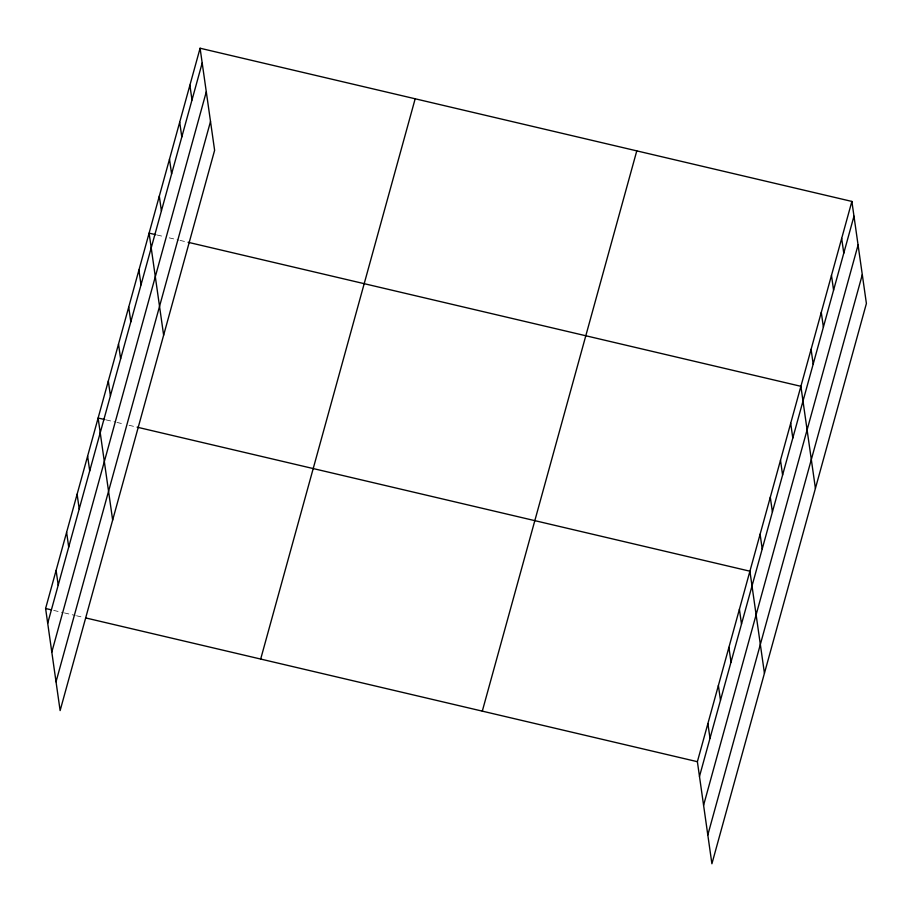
<?xml version="1.0" encoding="UTF-8"?>
<svg xmlns="http://www.w3.org/2000/svg" width="912" height="912" viewBox="0 0 912 912"><rect width="100%" height="100%" fill="white"/><g stroke="black" fill="none" stroke-linecap="round" stroke-linejoin="round"><path stroke-width="0.68" stroke-dasharray="4.56 3.42" d="M157.172 235.022L163.898 236.596M169.267 237.861L178.684 240.073M180.029 240.392L186.743 241.976M106.191 419.908L115.607 422.119M116.941 422.438L123.667 424.012M129.048 425.277L135.763 426.862M53.671 610.402L63.076 612.613M64.421 612.921L75.172 615.452M76.517 615.771L83.243 617.344"/><path stroke-width="1.37" d="M200.093 48.233L214.616 150.309L60.124 710.573L45.6 608.498L200.093 48.233L851.876 201.427L866.4 303.502L711.907 863.767L697.384 761.691L851.876 201.427M47.698 623.261L202.19 62.996M51.802 652.08L206.294 91.816M56.031 681.766L210.512 121.49M260.684 659.057L415.177 98.792M482.3 711.143L636.781 150.879M699.481 776.454L853.974 216.19M703.585 805.262L858.078 244.997M707.815 834.947L862.296 274.683M155.827 234.703L149.112 233.13L163.636 335.194M188.089 242.284L800.896 386.312L815.419 488.387M104.846 419.588L98.131 418.015L112.655 520.079M137.108 427.169L749.915 571.197L764.438 673.273M45.6 608.498L50.981 609.763M85.933 617.983L697.384 761.691M841.673 238.408L843.782 253.16M831.482 275.378L833.579 290.141M821.279 312.36L823.388 327.123M811.087 349.342L813.185 364.093M790.693 423.293L792.802 438.056M780.501 460.275L782.599 475.027M770.298 497.245L772.407 512.008M760.106 534.227L762.204 548.99M739.404 609.296L741.502 624.059M728.905 647.395L731.002 662.158M718.394 685.493L720.491 700.256M707.894 723.592L709.992 738.355M189.89 85.215L191.999 99.978M179.698 122.197L181.796 136.948M169.495 159.167L171.604 173.93M159.304 196.148L161.401 210.911M138.909 270.1L141.018 284.863M128.717 307.082L130.815 321.845M118.514 344.052L120.623 358.815M108.323 381.034L110.42 395.797M87.62 456.114L89.718 470.877M77.121 494.213L79.219 508.964M66.61 532.312L68.708 547.063M56.111 570.41L58.208 585.162"/></g></svg>
